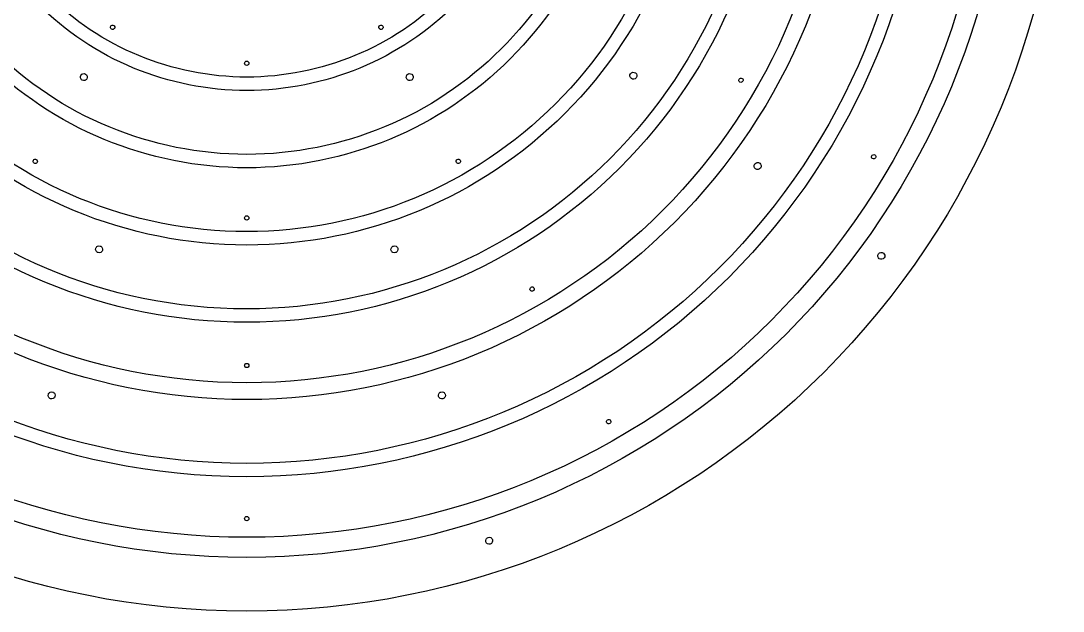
# Model space of a CAD drawing. Header units: millimetres. Extents: x -608 to 608, y 692 to 1908.
# Drawn here: x -168 to 608, y 692 to 1132 of the extents above; entities that cross this region are included whole.
import ezdxf

# ---------------------------------------------------------------- set-up
doc = ezdxf.new("R2010")
doc.units = ezdxf.units.MM
for name, color, linetype in [('contour_ext', 7, 'CONTINUOUS'), ('drill-3.2', 7, 'CONTINUOUS'), ('drill-5.2', 7, 'CONTINUOUS')]:
    doc.layers.add(name, color=color, linetype=linetype)

msp = doc.modelspace()

# ---------------------------------------------------------------- linework, layer by layer
at = {"layer": 'contour_ext', "color": 7}
for points in [[(0, 792.5), (-280.284511, 792.5), (-507.5, 1019.715489), (-507.5, 1300)], [(0, 917.5), (-211.248917, 917.5), (-382.5, 1088.751083), (-382.5, 1300)], [(267.5, 1300), (267.5, 1229.054589), (239.317045, 1161.014917), (189.151064, 1110.848936)], [(277.5, 1300), (277.5, 1226.402424), (248.263477, 1155.819213), (196.222132, 1103.777868)], [(325, 1300), (325, 1213.804641), (290.759027, 1131.139619), (229.809704, 1070.190296)], [(335, 1300), (335, 1211.152476), (299.705458, 1125.943915), (236.880772, 1063.119228)], [(382.5, 1300), (382.5, 1198.554693), (342.201009, 1101.264321), (270.468344, 1029.531656)], [(392.5, 1300), (392.5, 1195.902528), (351.14744, 1096.068617), (277.539412, 1022.460588)], [(437.5, 1300), (437.5, 1183.967786), (391.406382, 1072.687949), (309.359217, 990.640783)], [(450, 1300), (450, 1180.65258), (402.589422, 1066.193319), (318.198052, 981.801948)], [(497.5, 1300), (497.5, 1168.054796), (445.084972, 1041.513725), (351.785624, 948.214376)], [(507.5, 1300), (507.5, 1165.402631), (454.031404, 1036.318021), (358.856691, 941.143309)], [(552.5, 1300), (552.5, 1153.467889), (494.290346, 1012.937352), (390.676497, 909.323503)], [(567.5, 1300), (567.5, 1149.489642), (507.709993, 1005.143796), (401.283098, 898.716902)], [(607.5, 1300), (607.5, 1138.880982), (543.495719, 984.36098), (429.56737, 870.43263)], [(0, 1090), (-55.695463, 1090), (-109.109785, 1112.124936), (-148.492424, 1151.507576)], [(148.492424, 1151.507576), (109.109785, 1112.124936), (55.695463, 1090), (0, 1090)], [(0, 1080), (-58.347628, 1080), (-114.305489, 1103.178505), (-155.563492, 1144.436508)], [(155.563492, 1144.436508), (114.305489, 1103.178505), (58.347628, 1080), (0, 1080)], [(0, 1032.5), (-70.945411, 1032.5), (-138.985083, 1060.682955), (-189.151064, 1110.848936)], [(189.151064, 1110.848936), (138.985083, 1060.682955), (70.945411, 1032.5), (0, 1032.5)], [(0, 1022.5), (-73.597576, 1022.5), (-144.180787, 1051.736523), (-196.222132, 1103.777868)], [(196.222132, 1103.777868), (144.180787, 1051.736523), (73.597576, 1022.5), (0, 1022.5)], [(0, 965), (-88.847524, 965), (-174.056085, 1000.294542), (-236.880772, 1063.119228)], [(0, 975), (-86.195359, 975), (-168.860381, 1009.240973), (-229.809704, 1070.190296)], [(229.809704, 1070.190296), (168.860381, 1009.240973), (86.195359, 975), (0, 975)], [(236.880772, 1063.119228), (174.056085, 1000.294542), (88.847524, 965), (0, 965)], [(270.468344, 1029.531656), (198.735679, 957.798991), (101.445307, 917.5), (0, 917.5)], [(0, 907.5), (-104.097472, 907.5), (-203.931383, 948.85256), (-277.539412, 1022.460588)], [(277.539412, 1022.460588), (203.931383, 948.85256), (104.097472, 907.5), (0, 907.5)], [(0, 862.5), (-116.032214, 862.5), (-227.312051, 908.593618), (-309.359217, 990.640783)], [(309.359217, 990.640783), (227.312051, 908.593618), (116.032214, 862.5), (0, 862.5)], [(0, 850), (-119.34742, 850), (-233.806681, 897.410578), (-318.198052, 981.801948)], [(318.198052, 981.801948), (233.806681, 897.410578), (119.34742, 850), (0, 850)], [(0, 802.5), (-131.945204, 802.5), (-258.486275, 854.915028), (-351.785624, 948.214376)], [(351.785624, 948.214376), (258.486275, 854.915028), (131.945204, 802.5), (0, 802.5)], [(358.856691, 941.143309), (263.681979, 845.968596), (134.597369, 792.5), (0, 792.5)], [(0, 747.5), (-146.532111, 747.5), (-287.062648, 805.709654), (-390.676497, 909.323503)], [(390.676497, 909.323503), (287.062648, 805.709654), (146.532111, 747.5), (0, 747.5)], [(0, 732.5), (-150.510358, 732.5), (-294.856204, 792.290007), (-401.283098, 898.716902)], [(401.283098, 898.716902), (294.856204, 792.290007), (150.510358, 732.5), (0, 732.5)], [(0, 692.5), (-161.119018, 692.5), (-315.63902, 756.504281), (-429.56737, 870.43263)], [(429.56737, 870.43263), (315.63902, 756.504281), (161.119018, 692.5), (0, 692.5)]]:
    msp.add_open_spline(points, degree=3, dxfattribs=at)
at = {"layer": 'drill-3.2', "color": 7}
for p, q in [((-100.637515, 1125.690711), (-100.637515, 1125.690711)), ((100.637515, 1125.690711), (100.637515, 1125.690711)), ((0, 1098.72495), (0, 1098.72495)), ((369.150226, 1086.871027), (369.150226, 1086.871027)), ((-158.229015, 1025.939307), (-158.229015, 1025.939307)), ((158.229015, 1025.939307), (158.229015, 1025.939307)), ((467.850267, 1029.886532), (467.850267, 1029.886532)), ((0, 983.54197), (0, 983.54197)), ((213.12898, 930.849778), (213.12898, 930.849778)), ((0, 873.74204), (0, 873.74204)), ((270.113475, 832.149737), (270.113475, 832.149737)), ((0, 759.77305), (0, 759.77305))]:
    msp.add_line(p, q, dxfattribs=at)
for points in [[(-101.382996, 1126.662241), (-101.492825, 1127.072128), (-101.435329, 1127.508857), (-101.223156, 1127.876352)], [(-100.637515, 1125.690711), (-101.00501, 1125.902884), (-101.273167, 1126.252354), (-101.382996, 1126.662241)], [(-101.223156, 1127.876352), (-101.010982, 1128.243846), (-100.661513, 1128.512004), (-100.251625, 1128.621833)], [(-99.423405, 1125.53087), (-99.833292, 1125.421041), (-100.27002, 1125.478538), (-100.637515, 1125.690711)], [(-100.251625, 1128.621833), (-99.841738, 1128.731662), (-99.40501, 1128.674165), (-99.037515, 1128.461992)], [(-98.451874, 1126.276352), (-98.664048, 1125.908857), (-99.013517, 1125.640699), (-99.423405, 1125.53087)], [(-99.037515, 1128.461992), (-98.67002, 1128.249819), (-98.401863, 1127.900349), (-98.292034, 1127.490462)], [(-98.292034, 1127.490462), (-98.182205, 1127.080575), (-98.239701, 1126.643846), (-98.451874, 1126.276352)], [(98.451874, 1126.276352), (98.239701, 1126.643846), (98.182205, 1127.080575), (98.292034, 1127.490462)], [(98.292034, 1127.490462), (98.401863, 1127.900349), (98.67002, 1128.249819), (99.037515, 1128.461992)], [(99.423405, 1125.53087), (99.013517, 1125.640699), (98.664048, 1125.908857), (98.451874, 1126.276352)], [(99.037515, 1128.461992), (99.40501, 1128.674165), (99.841738, 1128.731662), (100.251625, 1128.621833)], [(100.637515, 1125.690711), (100.27002, 1125.478538), (99.833292, 1125.421041), (99.423405, 1125.53087)], [(100.251625, 1128.621833), (100.661513, 1128.512004), (101.010982, 1128.243846), (101.223156, 1127.876352)], [(101.382996, 1126.662241), (101.273167, 1126.252354), (101.00501, 1125.902884), (100.637515, 1125.690711)], [(101.223156, 1127.876352), (101.435329, 1127.508857), (101.492825, 1127.072128), (101.382996, 1126.662241)], [(-1.6, 1100.32495), (-1.6, 1100.749296), (-1.431429, 1101.156263), (-1.131371, 1101.456321)], [(-1.131371, 1101.456321), (-0.831313, 1101.756379), (-0.424346, 1101.92495), (0, 1101.92495)], [(0, 1101.92495), (0.424346, 1101.92495), (0.831313, 1101.756379), (1.131371, 1101.456321)], [(1.131371, 1101.456321), (1.431429, 1101.156263), (1.6, 1100.749296), (1.6, 1100.32495)], [(-1.131371, 1099.193579), (-1.431429, 1099.493637), (-1.6, 1099.900604), (-1.6, 1100.32495)], [(0, 1098.72495), (-0.424346, 1098.72495), (-0.831313, 1098.893521), (-1.131371, 1099.193579)], [(1.6, 1100.32495), (1.6, 1099.441294), (0.883656, 1098.72495), (0, 1098.72495)], [(366.219104, 1087.256917), (366.109275, 1087.666804), (366.166772, 1088.103533), (366.378945, 1088.471027)], [(366.964586, 1086.285387), (366.597091, 1086.49756), (366.328933, 1086.84703), (366.219104, 1087.256917)], [(366.378945, 1088.471027), (366.591118, 1088.838522), (366.940588, 1089.10668), (367.350475, 1089.216509)], [(368.178696, 1086.125546), (367.768809, 1086.015717), (367.33208, 1086.073214), (366.964586, 1086.285387)], [(367.350475, 1089.216509), (367.760362, 1089.326338), (368.197091, 1089.268841), (368.564586, 1089.056668)], [(369.150226, 1086.871027), (368.938053, 1086.503533), (368.588583, 1086.235375), (368.178696, 1086.125546)], [(368.564586, 1089.056668), (368.93208, 1088.844495), (369.200238, 1088.495025), (369.310067, 1088.085138)], [(369.310067, 1088.085138), (369.419896, 1087.675251), (369.362399, 1087.238522), (369.150226, 1086.871027)], [(465.078985, 1031.486532), (465.291159, 1031.854027), (465.640629, 1032.122185), (466.050516, 1032.232014)], [(466.050516, 1032.232014), (466.460403, 1032.341843), (466.897131, 1032.284346), (467.264626, 1032.072173)], [(467.264626, 1032.072173), (467.632121, 1031.86), (467.900279, 1031.51053), (468.010107, 1031.100643)], [(-158.974496, 1026.910837), (-159.084325, 1027.320724), (-159.026829, 1027.757453), (-158.814656, 1028.124947)], [(-158.229015, 1025.939307), (-158.59651, 1026.15148), (-158.864667, 1026.50095), (-158.974496, 1026.910837)], [(-158.814656, 1028.124947), (-158.602482, 1028.492442), (-158.253013, 1028.7606), (-157.843125, 1028.870429)], [(-157.014905, 1025.779466), (-157.424792, 1025.669637), (-157.86152, 1025.727134), (-158.229015, 1025.939307)], [(-157.843125, 1028.870429), (-157.433238, 1028.980258), (-156.99651, 1028.922761), (-156.629015, 1028.710588)], [(-156.043374, 1026.524947), (-156.255548, 1026.157453), (-156.605017, 1025.889295), (-157.014905, 1025.779466)], [(-156.629015, 1028.710588), (-156.26152, 1028.498415), (-155.993363, 1028.148945), (-155.883534, 1027.739058)], [(-155.883534, 1027.739058), (-155.773705, 1027.329171), (-155.831201, 1026.892442), (-156.043374, 1026.524947)], [(156.043374, 1026.524947), (155.831201, 1026.892442), (155.773705, 1027.329171), (155.883534, 1027.739058)], [(155.883534, 1027.739058), (155.993363, 1028.148945), (156.26152, 1028.498415), (156.629015, 1028.710588)], [(157.014905, 1025.779466), (156.605017, 1025.889295), (156.255548, 1026.157453), (156.043374, 1026.524947)], [(156.629015, 1028.710588), (156.99651, 1028.922761), (157.433238, 1028.980258), (157.843125, 1028.870429)], [(158.229015, 1025.939307), (157.86152, 1025.727134), (157.424792, 1025.669637), (157.014905, 1025.779466)], [(157.843125, 1028.870429), (158.253013, 1028.7606), (158.602482, 1028.492442), (158.814656, 1028.124947)], [(158.974496, 1026.910837), (158.864667, 1026.50095), (158.59651, 1026.15148), (158.229015, 1025.939307)], [(158.814656, 1028.124947), (159.026829, 1027.757453), (159.084325, 1027.320724), (158.974496, 1026.910837)], [(464.919145, 1030.272422), (464.809316, 1030.682309), (464.866812, 1031.119038), (465.078985, 1031.486532)], [(465.664626, 1029.300892), (465.297131, 1029.513065), (465.028974, 1029.862535), (464.919145, 1030.272422)], [(466.878737, 1029.141051), (466.468849, 1029.031222), (466.032121, 1029.088719), (465.664626, 1029.300892)], [(467.850267, 1029.886532), (467.638094, 1029.519038), (467.288624, 1029.25088), (466.878737, 1029.141051)], [(468.010107, 1031.100643), (468.119936, 1030.690756), (468.06244, 1030.254027), (467.850267, 1029.886532)], [(-1.6, 985.14197), (-1.6, 985.566316), (-1.431429, 985.973283), (-1.131371, 986.273341)], [(-1.131371, 984.010599), (-1.431429, 984.310657), (-1.6, 984.717624), (-1.6, 985.14197)], [(-1.131371, 986.273341), (-0.831313, 986.573399), (-0.424346, 986.74197), (0, 986.74197)], [(0, 986.74197), (0.424346, 986.74197), (0.831313, 986.573399), (1.131371, 986.273341)], [(1.131371, 986.273341), (1.431429, 985.973283), (1.6, 985.566316), (1.6, 985.14197)], [(1.6, 985.14197), (1.6, 984.717624), (1.431429, 984.310657), (1.131371, 984.010599)], [(0, 983.54197), (-0.424346, 983.54197), (-0.831313, 983.710541), (-1.131371, 984.010599)], [(1.131371, 984.010599), (0.831313, 983.710541), (0.424346, 983.54197), (0, 983.54197)], [(210.943339, 931.435419), (210.731166, 931.802913), (210.67367, 932.239642), (210.783499, 932.649529)], [(210.783499, 932.649529), (210.893328, 933.059416), (211.161485, 933.408886), (211.52898, 933.621059)], [(211.91487, 930.689937), (211.504982, 930.799766), (211.155513, 931.067924), (210.943339, 931.435419)], [(211.52898, 933.621059), (211.896475, 933.833233), (212.333203, 933.890729), (212.74309, 933.7809)], [(213.12898, 930.849778), (212.761485, 930.637605), (212.324757, 930.580108), (211.91487, 930.689937)], [(212.74309, 933.7809), (213.152978, 933.671071), (213.502447, 933.402913), (213.714621, 933.035419)], [(213.874461, 931.821308), (213.764632, 931.411421), (213.496475, 931.061951), (213.12898, 930.849778)], [(213.714621, 933.035419), (213.926794, 932.667924), (213.98429, 932.231195), (213.874461, 931.821308)], [(-1.6, 875.34204), (-1.6, 875.766386), (-1.431429, 876.173353), (-1.131371, 876.473411)], [(-1.131371, 876.473411), (-0.831313, 876.773469), (-0.424346, 876.94204), (0, 876.94204)], [(0, 876.94204), (0.424346, 876.94204), (0.831313, 876.773469), (1.131371, 876.473411)], [(1.131371, 876.473411), (1.431429, 876.173353), (1.6, 875.766386), (1.6, 875.34204)], [(-1.131371, 874.210669), (-1.431429, 874.510727), (-1.6, 874.917694), (-1.6, 875.34204)], [(0, 873.74204), (-0.424346, 873.74204), (-0.831313, 873.910611), (-1.131371, 874.210669)], [(1.131371, 874.210669), (0.831313, 873.910611), (0.424346, 873.74204), (0, 873.74204)], [(1.6, 875.34204), (1.6, 874.917694), (1.431429, 874.510727), (1.131371, 874.210669)], [(267.927834, 832.735378), (267.715661, 833.102873), (267.658165, 833.539601), (267.767994, 833.949489)], [(267.767994, 833.949489), (267.877823, 834.359376), (268.14598, 834.708846), (268.513475, 834.921019)], [(268.899365, 831.989897), (268.489477, 832.099726), (268.140008, 832.367883), (267.927834, 832.735378)], [(268.513475, 834.921019), (268.88097, 835.133192), (269.317698, 835.190688), (269.727585, 835.080859)], [(270.113475, 832.149737), (269.74598, 831.937564), (269.309252, 831.880068), (268.899365, 831.989897)], [(269.727585, 835.080859), (270.137473, 834.971031), (270.486942, 834.702873), (270.699116, 834.335378)], [(270.858956, 833.121268), (270.749127, 832.711381), (270.48097, 832.361911), (270.113475, 832.149737)], [(270.699116, 834.335378), (270.911289, 833.967883), (270.968785, 833.531155), (270.858956, 833.121268)], [(-1.6, 761.37305), (-1.6, 761.797396), (-1.431429, 762.204363), (-1.131371, 762.504421)], [(-1.131371, 760.241679), (-1.431429, 760.541737), (-1.6, 760.948704), (-1.6, 761.37305)], [(-1.131371, 762.504421), (-0.831313, 762.804479), (-0.424346, 762.97305), (0, 762.97305)], [(0, 759.77305), (-0.424346, 759.77305), (-0.831313, 759.941621), (-1.131371, 760.241679)], [(0, 762.97305), (0.424346, 762.97305), (0.831313, 762.804479), (1.131371, 762.504421)], [(1.131371, 760.241679), (0.831313, 759.941621), (0.424346, 759.77305), (0, 759.77305)], [(1.131371, 762.504421), (1.431429, 762.204363), (1.6, 761.797396), (1.6, 761.37305)], [(1.6, 761.37305), (1.6, 760.948704), (1.431429, 760.541737), (1.131371, 760.241679)]]:
    msp.add_open_spline(points, degree=3, dxfattribs=at)
at = {"layer": 'drill-5.2', "color": 7}
for p, q in [((-122.544985, 1087.74586), (-122.544985, 1087.74586)), ((122.544985, 1087.74586), (122.544985, 1087.74586)), ((289.798032, 1089.449434), (289.798032, 1089.449434)), ((382.239574, 1022.286723), (382.239574, 1022.286723)), ((-110.692977, 959.322024), (-110.692977, 959.322024)), ((110.692996, 959.321967), (110.692996, 959.321967)), ((474.287084, 955.410292), (474.287084, 955.410292)), ((-146.002504, 850.650474), (-146.002504, 850.650474)), ((146.002504, 850.650474), (146.002504, 850.650474)), ((146.002504, 850.650474), (146.002504, 850.650474)), ((181.161534, 742.442107), (181.161534, 742.442107))]:
    msp.add_line(p, q, dxfattribs=at)
for points in [[(287.287858, 1093.545666), (287.968931, 1093.653537), (288.664961, 1093.486435), (289.222829, 1093.08112)], [(-123.756392, 1089.324596), (-123.934864, 1089.990663), (-123.841432, 1090.700347), (-123.496651, 1091.297526)], [(-122.544985, 1087.74586), (-123.142164, 1088.090641), (-123.57792, 1088.65853), (-123.756392, 1089.324596)], [(-123.496651, 1091.297526), (-122.778678, 1092.54108), (-121.188547, 1092.967151), (-119.94499, 1092.249183)], [(-120.572056, 1087.486119), (-121.238122, 1087.307647), (-121.947806, 1087.401078), (-122.544985, 1087.74586)], [(-118.993319, 1088.697526), (-119.3381, 1088.100347), (-119.905989, 1087.664591), (-120.572056, 1087.486119)], [(-119.94499, 1092.249183), (-118.701433, 1091.531215), (-118.275356, 1089.941086), (-118.993319, 1088.697526)], [(118.993319, 1088.697526), (118.275356, 1089.941086), (118.701433, 1091.531215), (119.94499, 1092.249183)], [(120.572056, 1087.486119), (119.905989, 1087.664591), (119.3381, 1088.100347), (118.993319, 1088.697526)], [(119.94499, 1092.249183), (121.188547, 1092.967151), (122.778678, 1092.54108), (123.496651, 1091.297526)], [(122.544985, 1087.74586), (121.947806, 1087.401078), (121.238122, 1087.307647), (120.572056, 1087.486119)], [(123.756392, 1089.324596), (123.57792, 1088.65853), (123.142164, 1088.090641), (122.544985, 1087.74586)], [(123.496651, 1091.297526), (123.841432, 1090.700347), (123.934864, 1089.990663), (123.756392, 1089.324596)], [(285.126598, 1090.570946), (285.018727, 1091.25202), (285.185829, 1091.94805), (285.591143, 1092.505918)], [(286.166346, 1088.874232), (285.608478, 1089.279547), (285.234469, 1089.889873), (285.126598, 1090.570946)], [(285.591143, 1092.505918), (285.996458, 1093.063786), (286.606785, 1093.437794), (287.287858, 1093.545666)], [(288.101317, 1088.409686), (287.420244, 1088.301815), (286.724214, 1088.468917), (286.166346, 1088.874232)], [(289.798032, 1089.449434), (289.392717, 1088.891566), (288.78239, 1088.517558), (288.101317, 1088.409686)], [(289.222829, 1093.08112), (289.780697, 1092.675805), (290.154706, 1092.065479), (290.262577, 1091.384406)], [(290.262577, 1091.384406), (290.370449, 1090.703332), (290.203347, 1090.007302), (289.798032, 1089.449434)], [(377.56814, 1023.408235), (377.460269, 1024.089308), (377.627371, 1024.785338), (378.032686, 1025.343206)], [(378.032686, 1025.343206), (378.438, 1025.901074), (379.048327, 1026.275083), (379.7294, 1026.382954)], [(379.7294, 1026.382954), (380.410473, 1026.490825), (381.106503, 1026.323723), (381.664371, 1025.918408)], [(381.664371, 1025.918408), (382.222239, 1025.513094), (382.596248, 1024.902767), (382.704119, 1024.221694)], [(382.704119, 1024.221694), (382.811991, 1023.540621), (382.644889, 1022.844591), (382.239574, 1022.286723)], [(378.607888, 1021.71152), (378.05002, 1022.116835), (377.676011, 1022.727161), (377.56814, 1023.408235)], [(380.542859, 1021.246975), (379.861786, 1021.139103), (379.165756, 1021.306205), (378.607888, 1021.71152)], [(382.239574, 1022.286723), (381.834259, 1021.728855), (381.223933, 1021.354846), (380.542859, 1021.246975)], [(-112.20615, 960.614396), (-112.519205, 961.228801), (-112.575366, 961.942402), (-112.36228, 962.598215)], [(-112.36228, 962.598215), (-112.149193, 963.254028), (-111.684313, 963.798333), (-111.069908, 964.111388)], [(-111.069908, 964.111388), (-110.455503, 964.424443), (-109.741902, 964.480605), (-109.086089, 964.267518)], [(-109.086089, 964.267518), (-108.430275, 964.054431), (-107.885971, 963.589551), (-107.572916, 962.975146)], [(-107.572916, 962.975146), (-107.259861, 962.360741), (-107.203699, 961.64714), (-107.416786, 960.991327)], [(107.416804, 960.99127), (107.203718, 961.647083), (107.259879, 962.360684), (107.572934, 962.975089)], [(107.572934, 962.975089), (107.885989, 963.589494), (108.430294, 964.054374), (109.086107, 964.267461)], [(109.086107, 964.267461), (109.74192, 964.480548), (110.455522, 964.424386), (111.069927, 964.111331)], [(111.069927, 964.111331), (111.684332, 963.798276), (112.149212, 963.253971), (112.362298, 962.598158)], [(112.362298, 962.598158), (112.575385, 961.942345), (112.519223, 961.228744), (112.206168, 960.614339)], [(-110.692977, 959.322024), (-111.34879, 959.535111), (-111.893095, 959.999991), (-112.20615, 960.614396)], [(-108.709158, 959.478154), (-109.323563, 959.165099), (-110.037164, 959.108937), (-110.692977, 959.322024)], [(-107.416786, 960.991327), (-107.629873, 960.335514), (-108.094753, 959.791209), (-108.709158, 959.478154)], [(108.709176, 959.478097), (108.094771, 959.791152), (107.629891, 960.335457), (107.416804, 960.99127)], [(110.692996, 959.321967), (110.037182, 959.10888), (109.323581, 959.165042), (108.709176, 959.478097)], [(112.206168, 960.614339), (111.893113, 959.999934), (111.348809, 959.535054), (110.692996, 959.321967)], [(469.61565, 956.531804), (469.507779, 957.212877), (469.674881, 957.908907), (470.080196, 958.466775)], [(470.655398, 954.835089), (470.09753, 955.240404), (469.723522, 955.850731), (469.61565, 956.531804)], [(470.080196, 958.466775), (470.485511, 959.024643), (471.095837, 959.398652), (471.77691, 959.506523)], [(472.59037, 954.370544), (471.909297, 954.262672), (471.213267, 954.429774), (470.655398, 954.835089)], [(471.77691, 959.506523), (472.457984, 959.614394), (473.154014, 959.447292), (473.711882, 959.041977)], [(474.287084, 955.410292), (473.881769, 954.852424), (473.271443, 954.478415), (472.59037, 954.370544)], [(473.711882, 959.041977), (474.26975, 958.636663), (474.643758, 958.026336), (474.75163, 957.345263)], [(474.75163, 957.345263), (474.859501, 956.66419), (474.692399, 955.96816), (474.287084, 955.410292)], [(-147.515677, 851.942845), (-147.828732, 852.55725), (-147.884893, 853.270852), (-147.671807, 853.926665)], [(-147.671807, 853.926665), (-147.45872, 854.582478), (-146.99384, 855.126783), (-146.379435, 855.439838)], [(-146.379435, 855.439838), (-145.76503, 855.752893), (-145.051429, 855.809054), (-144.395616, 855.595968)], [(-144.395616, 855.595968), (-143.739802, 855.382881), (-143.195498, 854.918001), (-142.882443, 854.303596)], [(-142.882443, 854.303596), (-142.569388, 853.689191), (-142.513226, 852.97559), (-142.726313, 852.319777)], [(142.726313, 852.319777), (142.513226, 852.97559), (142.569388, 853.689191), (142.882443, 854.303596)], [(142.726313, 852.319777), (142.513226, 852.97559), (142.569388, 853.689191), (142.882443, 854.303596)], [(142.882443, 854.303596), (143.195498, 854.918001), (143.739802, 855.382881), (144.395616, 855.595968)], [(142.882443, 854.303596), (143.195498, 854.918001), (143.739802, 855.382881), (144.395616, 855.595968)], [(144.395616, 855.595968), (145.051429, 855.809054), (145.76503, 855.752893), (146.379435, 855.439838)], [(144.395616, 855.595968), (145.051429, 855.809054), (145.76503, 855.752893), (146.379435, 855.439838)], [(146.379435, 855.439838), (146.99384, 855.126783), (147.45872, 854.582478), (147.671807, 853.926665)], [(146.379435, 855.439838), (146.99384, 855.126783), (147.45872, 854.582478), (147.671807, 853.926665)], [(147.671807, 853.926665), (147.884893, 853.270852), (147.828732, 852.55725), (147.515677, 851.942845)], [(147.671807, 853.926665), (147.884893, 853.270852), (147.828732, 852.55725), (147.515677, 851.942845)], [(-146.002504, 850.650474), (-146.658317, 850.86356), (-147.202622, 851.32844), (-147.515677, 851.942845)], [(-144.018685, 850.806604), (-144.63309, 850.493549), (-145.346691, 850.437387), (-146.002504, 850.650474)], [(-142.726313, 852.319777), (-142.9394, 851.663963), (-143.40428, 851.119659), (-144.018685, 850.806604)], [(144.018685, 850.806604), (143.40428, 851.119659), (142.9394, 851.663963), (142.726313, 852.319777)], [(144.018685, 850.806604), (143.40428, 851.119659), (142.9394, 851.663963), (142.726313, 852.319777)], [(146.002504, 850.650474), (145.346691, 850.437387), (144.63309, 850.493549), (144.018685, 850.806604)], [(146.002504, 850.650474), (145.346691, 850.437387), (144.63309, 850.493549), (144.018685, 850.806604)], [(147.515677, 851.942845), (147.202622, 851.32844), (146.658317, 850.86356), (146.002504, 850.650474)], [(147.515677, 851.942845), (147.202622, 851.32844), (146.658317, 850.86356), (146.002504, 850.650474)], [(177.885343, 744.11141), (177.672256, 744.767223), (177.728418, 745.480824), (178.041473, 746.095229)], [(178.041473, 746.095229), (178.354528, 746.709634), (178.898832, 747.174514), (179.554645, 747.387601)], [(179.554645, 747.387601), (180.210459, 747.600688), (180.92406, 747.544526), (181.538465, 747.231471)], [(181.538465, 747.231471), (182.15287, 746.918416), (182.61775, 746.374111), (182.830836, 745.718298)], [(182.830836, 745.718298), (183.043923, 745.062485), (182.987761, 744.348884), (182.674706, 743.734479)], [(179.177714, 742.598237), (178.563309, 742.911292), (178.098429, 743.455597), (177.885343, 744.11141)], [(181.161534, 742.442107), (180.505721, 742.22902), (179.792119, 742.285182), (179.177714, 742.598237)], [(182.674706, 743.734479), (182.361652, 743.120074), (181.817347, 742.655194), (181.161534, 742.442107)]]:
    msp.add_open_spline(points, degree=3, dxfattribs=at)

doc.saveas('drawing.dxf')
